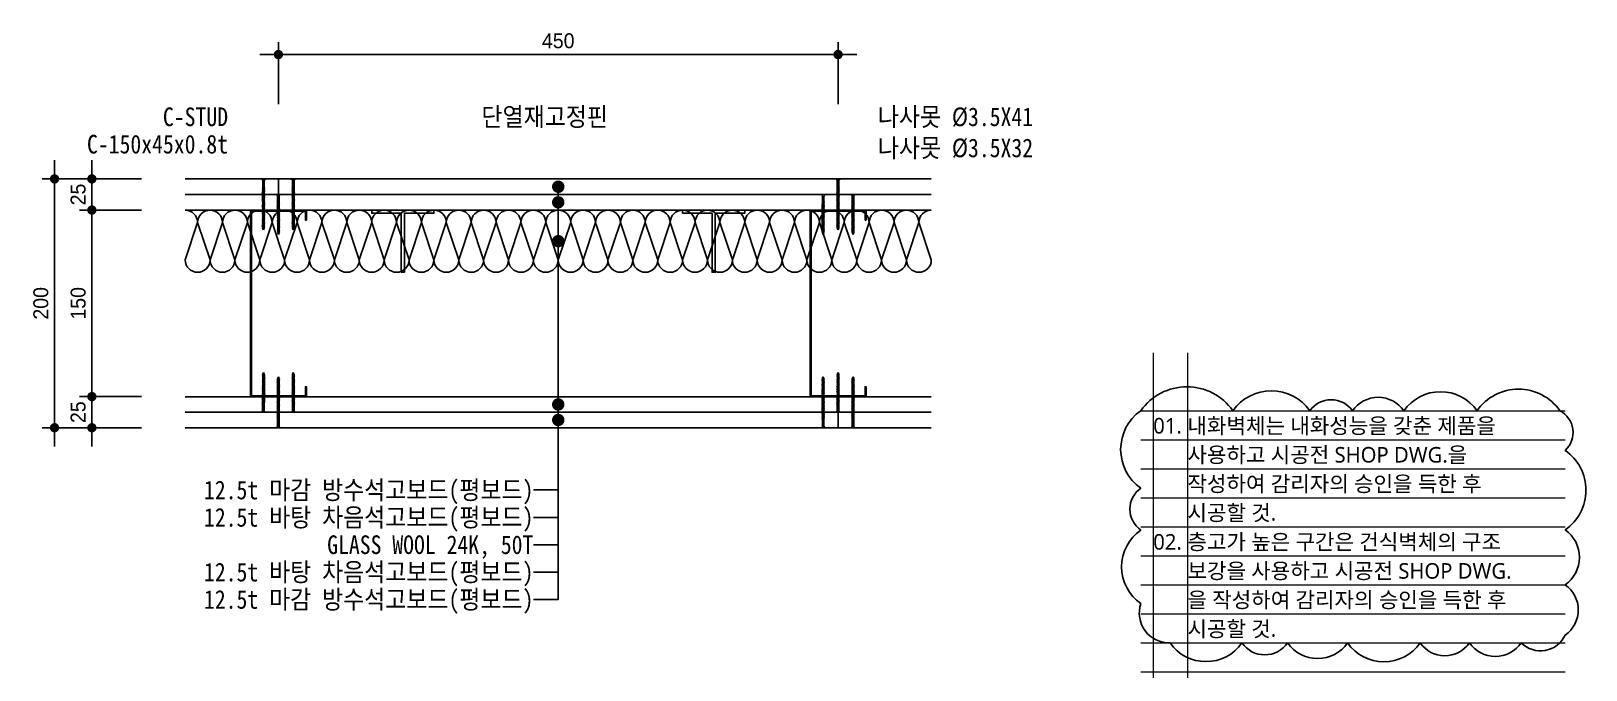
# Model space of a CAD drawing. Header units: millimetres. Extents: x 104 to 12536, y 73 to 2865.
# Drawn here: x 7086 to 8336, y 2301 to 2815 of the extents above; entities that cross this region are included whole.
import ezdxf
from ezdxf.enums import TextEntityAlignment as Align

# ---------------------------------------------------------------- set-up
doc = ezdxf.new("R2010")
doc.units = ezdxf.units.MM
doc.header["$LTSCALE"] = 5
doc.layers.add('A-XXXX-NPLT', color=144, linetype='Continuous', lineweight=15, plot=False)
doc.layers.add('A-XXXX-TXT2', color=3, linetype='Continuous', lineweight=25)
doc.layers.add('REV-202205', color=20, linetype='Continuous', lineweight=25)
for name, color, linetype in [('CHAN', 3, 'Continuous'), ('GB', 7, 'Continuous'), ('INSUL', 8, 'Continuous'), ('ITXT', 5, 'Continuous'), ('PIN', 4, 'Continuous'), ('RXDIM', 7, 'Continuous'), ('SCREW2', 8, 'Continuous'), ('TEXT', 7, 'Continuous')]:
    doc.layers.add(name, color=color, linetype=linetype)
doc.styles.add('CGS', font='')
doc.styles.add('RXHS', font='')
doc.styles.add('돋움체', font='')
doc.styles.add('맑은 고딕', font='malgun.ttf')
doc.styles.get('CGS').set_extended_font_data('Dotum')
doc.styles.get('RXHS').set_extended_font_data('DotumChe')
doc.styles.get('돋움체').set_extended_font_data('DotumChe')
doc.dimstyles.new('NDIM', dxfattribs={"dimscale": 5, "dimtxt": 2.4, "dimasz": 1, "dimexe": 2, "dimexo": 2, "dimgap": 1, "dimtad": 1, "dimtoh": 1, "dimdec": 0, "dimzin": 0, "dimdsep": 46, "dimtxsty": 'CGS', "dimblk1": 'DOTK', "dimblk2": 'DOTK', "dimsah": 1, "dimcen": 3, "dimclrt": 3, "dimadec": 0, "dimazin": 0, "dimtfac": 1.25, "dimtdec": 0, "dimtix": 1, "dimtmove": 2, "dimatfit": 3, "dimldrblk": 'DOTK', "dimfxl": 1, "dimtolj": 1, "dimtzin": 0, "dimarcsym": 0})

# ---------------------------------------------------------------- blocks, each defined once
blk = doc.blocks.new('나사못41')
at = {"layer": 'SCREW2'}
for p, q in [((2.2, 39.2), (0.6, 38.7)), ((0.6, 38.7), (0.9, 39.1)), ((0.6, 37.9), (0.9, 38.3)), ((2.3, 38.3), (0.6, 37.9)), ((2.5, 39.6), (0.9, 39.1)), ((0.9, 38.8), (0.9, 38.3)), ((2.5, 38.7), (0.9, 38.3)), ((0.9, 38), (0.9, 37.4)), ((2.5, 37.9), (0.9, 37.4)), ((1.6, 41), (1, 39.4)), ((1, 39.4), (1.6, 39.9)), ((1, 39.4), (1, 39.1)), ((1.6, 39.9), (1.6, 41)), ((2.3, 39.5), (1.6, 41)), ((2.2, 39.2), (2.5, 39.6)), ((2.2, 39.2), (2.2, 38.6)), ((2.2, 38.3), (2.2, 37.8)), ((2.3, 38.3), (2.5, 38.7)), ((2.3, 37.5), (2.5, 37.9)), ((2.3, 37.5), (0.6, 37)), ((0.6, 37), (0.9, 37.4)), ((2.2, 36.6), (0.6, 36.2)), ((0.6, 36.2), (0.9, 36.6)), ((2.2, 35.8), (0.6, 35.3)), ((0.6, 35.3), (0.9, 35.7)), ((0.6, 34.5), (0.9, 34.9)), ((2.3, 34.9), (0.6, 34.5)), ((2.3, 34.1), (0.6, 33.7)), ((0.6, 33.7), (0.9, 34)), ((0.6, 32.8), (0.9, 33.2)), ((2.2, 33.2), (0.6, 32.8)), ((2.2, 32.4), (0.6, 32)), ((0.6, 32), (0.9, 32.3)), ((2.3, 31.5), (0.6, 31.1)), ((0.6, 31.1), (0.9, 31.5)), ((2.3, 30.7), (0.6, 30.3)), ((0.6, 30.3), (0.9, 30.6)), ((2.3, 29.8), (0.6, 29.4)), ((0.6, 29.4), (0.9, 29.8)), ((0.6, 28.6), (0.9, 29)), ((2.3, 29), (0.6, 28.6)), ((2.3, 28.2), (0.6, 27.7)), ((0.6, 27.7), (0.9, 28.1)), ((0.6, 26.9), (0.9, 27.3)), ((2.3, 27.3), (0.6, 26.9)), ((2.3, 26.5), (0.6, 26)), ((0.6, 26), (0.9, 26.4)), ((0.6, 25.2), (0.9, 25.6)), ((2.3, 25.6), (0.6, 25.2)), ((0.9, 37.1), (0.9, 36.6)), ((2.5, 37), (0.9, 36.6)), ((0.9, 36.3), (0.9, 35.7)), ((2.5, 36.2), (0.9, 35.7)), ((0.9, 35.4), (0.9, 34.9)), ((2.5, 35.3), (0.9, 34.9)), ((0.9, 34.6), (0.9, 34)), ((2.5, 34.5), (0.9, 34)), ((0.9, 33.7), (0.9, 33.2)), ((2.5, 33.6), (0.9, 33.2)), ((0.9, 32.9), (0.9, 32.3)), ((2.5, 32.8), (0.9, 32.3)), ((0.9, 32), (0.9, 31.5)), ((2.5, 31.9), (0.9, 31.5)), ((0.9, 31.2), (0.9, 30.6)), ((2.5, 31.1), (0.9, 30.6)), ((0.9, 30.3), (0.9, 29.8)), ((2.5, 30.2), (0.9, 29.8)), ((0.9, 29.5), (0.9, 29)), ((2.5, 29.4), (0.9, 29)), ((0.9, 28.6), (0.9, 28.1)), ((2.5, 28.5), (0.9, 28.1)), ((0.9, 27.8), (0.9, 27.3)), ((2.5, 27.7), (0.9, 27.3)), ((0.9, 27), (0.9, 26.4)), ((2.5, 26.8), (0.9, 26.4)), ((0.9, 26.1), (0.9, 25.6)), ((2.5, 26), (0.9, 25.6)), ((0.9, 25.3), (0.9, 24.7)), ((2.5, 25.1), (0.9, 24.7)), ((2.2, 37.5), (2.2, 36.9)), ((2.2, 36.6), (2.5, 37)), ((2.2, 36.6), (2.2, 36.1)), ((2.2, 35.8), (2.5, 36.2)), ((2.2, 35.8), (2.2, 35.2)), ((2.2, 34.9), (2.2, 34.4)), ((2.2, 34.1), (2.2, 33.5)), ((2.2, 33.2), (2.5, 33.6)), ((2.2, 33.2), (2.2, 32.7)), ((2.2, 32.4), (2.5, 32.8)), ((2.2, 32.4), (2.2, 31.8)), ((2.2, 31.5), (2.2, 31)), ((2.2, 30.7), (2.2, 30.2)), ((2.2, 29.8), (2.2, 29.3)), ((2.2, 29), (2.2, 28.5)), ((2.2, 28.1), (2.2, 27.6)), ((2.2, 27.3), (2.2, 26.8)), ((2.2, 26.5), (2.2, 25.9)), ((2.2, 25.6), (2.2, 25.1)), ((2.3, 34.9), (2.5, 35.3)), ((2.3, 34.1), (2.5, 34.5)), ((2.3, 31.5), (2.5, 31.9)), ((2.3, 30.7), (2.5, 31.1)), ((2.3, 29.8), (2.5, 30.2)), ((2.3, 29), (2.5, 29.4)), ((2.3, 28.2), (2.5, 28.5)), ((2.3, 27.3), (2.5, 27.7)), ((2.3, 26.5), (2.5, 26.8)), ((2.3, 25.6), (2.5, 26)), ((2.3, 24.8), (2.5, 25.1)), ((2.3, 24.8), (0.6, 24.3)), ((0.6, 24.3), (0.9, 24.7)), ((0.6, 23.5), (0.9, 23.9)), ((2.3, 23.9), (0.6, 23.5)), ((2.3, 23.1), (0.6, 22.6)), ((0.6, 22.6), (0.9, 23)), ((2.3, 22.2), (0.6, 21.8)), ((0.6, 21.8), (0.9, 22.2)), ((2.3, 21.4), (0.6, 20.9)), ((0.6, 20.9), (0.9, 21.3)), ((2.3, 20.5), (0.6, 20.1)), ((0.6, 20.1), (0.9, 20.5)), ((2.3, 19.7), (0.6, 19.2)), ((0.6, 19.2), (0.9, 19.6)), ((2.3, 18.8), (0.6, 18.4)), ((0.6, 18.4), (0.9, 18.8)), ((2.3, 18), (0.6, 17.6)), ((0.6, 17.6), (0.9, 17.9)), ((0.6, 16.7), (0.9, 17.1)), ((2.3, 17.1), (0.6, 16.7)), ((2.3, 16.3), (0.6, 15.9)), ((0.6, 15.9), (0.9, 16.2)), ((0.6, 15), (0.9, 15.4)), ((2.3, 15.4), (0.6, 15)), ((2.3, 14.6), (0.6, 14.2)), ((0.6, 14.2), (0.9, 14.5)), ((0.6, 13.3), (0.9, 13.7)), ((2.3, 13.7), (0.6, 13.3)), ((0.6, 12.5), (0.9, 12.9)), ((2.3, 12.9), (0.6, 12.5)), ((0.9, 24.4), (0.9, 23.9)), ((2.5, 24.3), (0.9, 23.9)), ((0.9, 23.6), (0.9, 23)), ((2.5, 23.5), (0.9, 23)), ((0.9, 22.7), (0.9, 22.2)), ((2.5, 22.6), (0.9, 22.2)), ((0.9, 21.9), (0.9, 21.3)), ((2.5, 21.8), (0.9, 21.3)), ((0.9, 21), (0.9, 20.5)), ((2.5, 20.9), (0.9, 20.5)), ((0.9, 20.2), (0.9, 19.6)), ((2.5, 20.1), (0.9, 19.6)), ((0.9, 19.3), (0.9, 18.8)), ((2.5, 19.2), (0.9, 18.8)), ((0.9, 18.5), (0.9, 17.9)), ((0.9, 18.5), (0.9, 17.9)), ((2.5, 18.4), (0.9, 17.9)), ((0.9, 17.6), (0.9, 17.1)), ((2.5, 17.5), (0.9, 17.1)), ((0.9, 16.8), (0.9, 16.2)), ((2.5, 16.7), (0.9, 16.2)), ((0.9, 15.9), (0.9, 15.4)), ((2.5, 15.8), (0.9, 15.4)), ((0.9, 15.1), (0.9, 14.5)), ((2.5, 15), (0.9, 14.5)), ((0.9, 14.2), (0.9, 13.7)), ((2.5, 14.1), (0.9, 13.7)), ((0.9, 13.4), (0.9, 12.9)), ((2.6, 13.3), (0.9, 12.9)), ((0.9, 12.5), (0.9, 12)), ((2.2, 24.8), (2.2, 24.2)), ((2.2, 23.9), (2.2, 23.4)), ((2.2, 23.1), (2.2, 20.5)), ((2.2, 21.4), (2.2, 20.8)), ((2.2, 20.5), (2.2, 20)), ((2.2, 19.7), (2.2, 19.1)), ((2.2, 18.8), (2.2, 18.3)), ((2.2, 18), (2.2, 17.4)), ((2.2, 17.1), (2.2, 16.6)), ((2.3, 23.9), (2.5, 24.3)), ((2.3, 23.1), (2.5, 23.5)), ((2.3, 22.2), (2.5, 22.6)), ((2.3, 21.4), (2.5, 21.8)), ((2.3, 20.5), (2.5, 20.9)), ((2.3, 19.7), (2.5, 20.1)), ((2.3, 18.8), (2.5, 19.2)), ((2.3, 18), (2.5, 18.4)), ((2.3, 17.1), (2.5, 17.5)), ((2.3, 16.3), (2.5, 16.7)), ((2.3, 16.3), (2.3, 15.7)), ((2.3, 15.4), (2.5, 15.8)), ((2.3, 15.4), (2.3, 14.9)), ((2.3, 14.6), (2.5, 15)), ((2.3, 14.6), (2.3, 14.1)), ((2.3, 13.7), (2.5, 14.1)), ((2.3, 13.7), (2.3, 13.2)), ((2.3, 12.9), (2.6, 13.3)), ((2.3, 12.9), (2.3, 12.4)), ((2.3, 12.1), (0.6, 11.6)), ((0.6, 11.6), (0.9, 12)), ((2.3, 11.2), (0.6, 10.8)), ((0.6, 10.8), (0.9, 11.2)), ((2.3, 10.4), (0.6, 9.9)), ((0.6, 9.9), (0.9, 10.3)), ((2.3, 9.5), (0.6, 9.1)), ((0.6, 9.1), (0.9, 9.5)), ((2.3, 8.7), (0.6, 8.3)), ((0.6, 8.3), (0.9, 8.7)), ((2.3, 7.9), (0.6, 7.5)), ((0.6, 7.5), (0.9, 7.8)), ((2.3, 7.1), (0.6, 6.6)), ((0.6, 6.6), (0.9, 7)), ((2.5, 12.4), (0.9, 12)), ((0.9, 11.7), (0.9, 10.3)), ((2.6, 11.6), (0.9, 11.2)), ((2.6, 10.8), (0.9, 10.3)), ((0.9, 10), (0.9, 9.5)), ((2.6, 9.9), (0.9, 9.5)), ((0.9, 9.2), (0.9, 8.7)), ((2.6, 9.1), (0.9, 8.7)), ((0.9, 8.4), (0.9, 7.8)), ((2.6, 8.3), (0.9, 7.8)), ((0.9, 7.5), (0.9, 7)), ((2.6, 7.4), (0.9, 7)), ((0.9, 6.7), (0.9, 1.2)), ((1.5, 0.5), (1.5, 0.7)), ((1.6, 0.7), (1.6, 0.7)), ((1.6, 0.5), (1.6, 0.7)), ((2.1, 0), (3.2, 0)), ((2.2, 11.2), (2.2, 10.7)), ((2.2, 10.4), (2.2, 9.8)), ((2.2, 9.5), (2.2, 9)), ((2.2, 8.7), (2.2, 8.2)), ((2.2, 7.9), (2.2, 7.4)), ((2.2, 7.1), (2.2, 1.2)), ((2.3, 12.1), (2.5, 12.4)), ((2.3, 12.1), (2.3, 11.5)), ((2.3, 11.2), (2.6, 11.6)), ((2.3, 10.4), (2.6, 10.8)), ((2.3, 9.5), (2.6, 9.9)), ((2.3, 8.7), (2.6, 9.1)), ((2.3, 7.9), (2.6, 8.3)), ((2.3, 7.1), (2.6, 7.4)), ((0, 0), (1.1, 0))]:
    blk.add_line(p, q, dxfattribs=at)
for centre, radius, start, end in [((-0.5, 1.4), 1.43, 288.6613, 353.4469), ((1.1, 0.5), 0.473, 267.5265, 0.9138), ((1.6, -2), 2.05, 80.2866, 99.7134), ((1.6, 0.7), 0.033, 90, 180), ((1.6, 0.7), 0.033, 0, 90), ((2.1, 0.5), 0.473, 179.0862, 272.4735), ((3.6, 1.3), 1.4, 185.7298, 251.659)]:
    blk.add_arc(centre, radius, start, end, dxfattribs=at)
blk = doc.blocks.new('나사못32')
at = {"layer": 'SCREW2'}
for p, q in [((2.2, 30.2), (0.6, 29.7)), ((0.6, 29.7), (0.9, 30.1)), ((0.6, 28.9), (0.9, 29.3)), ((2.2, 29.3), (0.6, 28.9)), ((2.2, 28.5), (0.6, 28)), ((0.6, 28), (0.9, 28.4)), ((2.2, 27.6), (0.6, 27.2)), ((0.6, 27.2), (0.9, 27.6)), ((2.2, 26.8), (0.6, 26.3)), ((0.6, 26.3), (0.9, 26.7)), ((0.6, 25.5), (0.9, 25.9)), ((2.2, 25.9), (0.6, 25.5)), ((2.2, 25.1), (0.6, 24.7)), ((0.6, 24.7), (0.9, 25)), ((2.5, 30.6), (0.9, 30.1)), ((0.9, 29.8), (0.9, 29.3)), ((2.5, 29.7), (0.9, 29.3)), ((0.9, 29), (0.9, 28.4)), ((2.5, 28.9), (0.9, 28.4)), ((0.9, 28.1), (0.9, 27.6)), ((2.5, 28), (0.9, 27.6)), ((0.9, 27.3), (0.9, 26.7)), ((2.5, 27.2), (0.9, 26.7)), ((0.9, 26.4), (0.9, 25.9)), ((2.5, 26.3), (0.9, 25.9)), ((0.9, 25.6), (0.9, 25)), ((2.5, 25.5), (0.9, 25)), ((1.6, 32), (1, 30.4)), ((1, 30.4), (1.6, 30.9)), ((1, 30.4), (1, 30.1)), ((1.6, 30.9), (1.6, 32)), ((2.3, 30.4), (1.6, 32)), ((2.2, 30.2), (2.5, 30.6)), ((2.2, 30.2), (2.2, 29.6)), ((2.2, 29.3), (2.5, 29.7)), ((2.2, 29.3), (2.2, 28.8)), ((2.2, 28.5), (2.5, 28.9)), ((2.2, 28.5), (2.2, 27.9)), ((2.2, 27.6), (2.5, 28)), ((2.2, 27.6), (2.2, 27.1)), ((2.2, 26.8), (2.5, 27.2)), ((2.2, 26.8), (2.2, 26.2)), ((2.2, 25.9), (2.5, 26.3)), ((2.2, 25.9), (2.2, 25.4)), ((2.2, 25.1), (2.5, 25.5)), ((2.2, 25.1), (2.2, 24.5)), ((0.6, 23.8), (0.9, 24.2)), ((2.2, 24.2), (0.6, 23.8)), ((2.2, 23.4), (0.6, 23)), ((0.6, 23), (0.9, 23.3)), ((2.2, 22.5), (0.6, 22.1)), ((0.6, 22.1), (0.9, 22.5)), ((2.2, 21.7), (0.6, 21.3)), ((0.6, 21.3), (0.9, 21.6)), ((2.3, 20.8), (0.6, 20.4)), ((0.6, 20.4), (0.9, 20.8)), ((0.6, 19.6), (0.9, 20)), ((2.2, 20), (0.6, 19.6)), ((2.2, 19.2), (0.6, 18.7)), ((0.6, 18.7), (0.9, 19.1)), ((0.6, 17.9), (0.9, 18.3)), ((2.3, 18.3), (0.6, 17.9)), ((2.2, 17.5), (0.6, 17)), ((0.6, 17), (0.9, 17.4)), ((2.3, 16.7), (0.6, 16.3)), ((0.6, 16.3), (0.9, 16.7)), ((0.6, 15.5), (0.9, 15.9)), ((2.2, 15.9), (0.6, 15.5)), ((2.3, 15.1), (0.6, 14.6)), ((0.6, 14.6), (0.9, 15)), ((2.3, 14.2), (0.6, 13.8)), ((0.6, 13.8), (0.9, 14.2)), ((2.2, 13.4), (0.6, 12.9)), ((0.6, 12.9), (0.9, 13.3)), ((2.3, 12.5), (0.6, 12.1)), ((0.9, 24.7), (0.9, 24.2)), ((2.5, 24.6), (0.9, 24.2)), ((0.9, 23.9), (0.9, 23.3)), ((2.5, 23.8), (0.9, 23.3)), ((0.9, 23), (0.9, 22.5)), ((2.5, 22.9), (0.9, 22.5)), ((0.9, 22.2), (0.9, 21.6)), ((2.5, 22.1), (0.9, 21.6)), ((0.9, 21.3), (0.9, 20.8)), ((2.5, 21.2), (0.9, 20.8)), ((0.9, 20.5), (0.9, 20)), ((2.5, 20.4), (0.9, 20)), ((0.9, 19.6), (0.9, 19.1)), ((2.5, 19.5), (0.9, 19.1)), ((0.9, 18.8), (0.9, 18.3)), ((2.5, 18.7), (0.9, 18.3)), ((0.9, 18), (0.9, 17.4)), ((2.5, 17.8), (0.9, 17.4)), ((0.9, 17.5), (0.9, 16.9)), ((0.9, 17.2), (0.9, 16.7)), ((2.5, 17.1), (0.9, 16.7)), ((0.9, 16.4), (0.9, 15.9)), ((2.5, 16.3), (0.9, 15.9)), ((0.9, 15.6), (0.9, 15)), ((2.5, 15.4), (0.9, 15)), ((0.9, 14.7), (0.9, 14.2)), ((2.5, 14.6), (0.9, 14.2)), ((0.9, 13.9), (0.9, 13.3)), ((2.5, 13.7), (0.9, 13.3)), ((0.9, 13), (0.9, 12.5)), ((2.5, 12.9), (0.9, 12.5)), ((2.2, 24.2), (2.5, 24.6)), ((2.2, 24.2), (2.2, 23.7)), ((2.2, 23.4), (2.5, 23.8)), ((2.2, 23.4), (2.2, 22.8)), ((2.2, 22.5), (2.5, 22.9)), ((2.2, 22.5), (2.2, 22)), ((2.2, 21.7), (2.5, 22.1)), ((2.2, 21.7), (2.2, 21.2)), ((2.2, 20.8), (2.2, 20.3)), ((2.2, 20), (2.5, 20.4)), ((2.2, 20), (2.2, 19.5)), ((2.2, 19.2), (2.5, 19.5)), ((2.2, 19.1), (2.2, 18.6)), ((2.2, 18.3), (2.2, 17.8)), ((2.2, 17.5), (2.5, 17.8)), ((2.2, 17.5), (2.2, 17)), ((2.2, 16.7), (2.2, 16.5)), ((2.2, 16.7), (2.2, 15.9)), ((2.2, 15.9), (2.5, 16.3)), ((2.2, 15.9), (2.2, 15.4)), ((2.2, 15.1), (2.2, 14.5)), ((2.2, 14.2), (2.2, 13.7)), ((2.2, 13.4), (2.5, 13.7)), ((2.2, 13.4), (2.2, 12.8)), ((2.2, 12.5), (2.2, 12)), ((2.3, 20.8), (2.5, 21.2)), ((2.3, 18.3), (2.5, 18.7)), ((2.3, 16.7), (2.5, 17.1)), ((2.3, 15.1), (2.5, 15.4)), ((2.3, 14.2), (2.5, 14.6)), ((2.3, 12.5), (2.5, 12.9)), ((0, 0), (1.1, 0)), ((0.6, 12.1), (0.9, 12.5)), ((2.3, 11.7), (0.6, 11.2)), ((0.6, 11.2), (0.9, 11.6)), ((0.6, 10.4), (0.9, 10.8)), ((2.3, 10.8), (0.6, 10.4)), ((2.3, 10), (0.7, 9.5)), ((0.7, 9.5), (0.9, 9.9)), ((0.7, 8.7), (0.9, 9.1)), ((2.3, 9.1), (0.7, 8.7)), ((2.3, 8.3), (0.7, 7.9)), ((0.7, 7.9), (0.9, 8.2)), ((2.3, 7.4), (0.7, 7)), ((0.7, 7), (1, 7.4)), ((2.3, 6.6), (0.7, 6.2)), ((0.7, 6.2), (1, 6.5)), ((0.7, 5.3), (1, 5.7)), ((2.3, 5.7), (0.7, 5.3)), ((0.9, 12.2), (0.9, 11.6)), ((2.5, 12.1), (0.9, 11.6)), ((0.9, 11.3), (0.9, 10.8)), ((2.5, 11.2), (0.9, 10.8)), ((0.9, 10.5), (0.9, 9.9)), ((2.6, 10.4), (0.9, 9.9)), ((0.9, 9.6), (0.9, 9.1)), ((2.6, 9.5), (0.9, 9.1)), ((0.9, 8.8), (0.9, 8.2)), ((2.6, 8.7), (0.9, 8.2)), ((1, 7.9), (1, 7.4)), ((2.6, 7.8), (1, 7.4)), ((1, 7.1), (1, 6.5)), ((2.6, 7), (1, 6.5)), ((1, 6.2), (1, 5.7)), ((2.6, 6.1), (1, 5.7)), ((1, 5.4), (1, 1.2)), ((1.6, 0.5), (1.6, 0.7)), ((1.6, 0.7), (1.6, 0.7)), ((1.7, 0.5), (1.7, 0.7)), ((2.3, 11.7), (2.5, 12.1)), ((2.3, 11.7), (2.3, 11.1)), ((2.3, 10.8), (2.5, 11.2)), ((2.3, 10.8), (2.3, 10.3)), ((2.3, 10), (2.6, 10.4)), ((2.3, 10), (2.3, 9.4)), ((2.3, 9.1), (2.6, 9.5)), ((2.3, 9.1), (2.3, 8.6)), ((2.3, 8.3), (2.6, 8.7)), ((2.3, 8.3), (2.3, 7.7)), ((2.3, 7.4), (2.6, 7.8)), ((2.3, 7.4), (2.3, 6.9)), ((2.3, 6.6), (2.6, 7)), ((2.3, 6.6), (2.3, 6.1)), ((2.3, 5.7), (2.6, 6.1)), ((2.3, 5.7), (2.3, 1.2)), ((2.1, 0), (3.2, 0))]:
    blk.add_line(p, q, dxfattribs=at)
for centre, radius, start, end in [((-0.4, 1.3), 1.4, 288.341, 354.2702), ((1.1, 0.5), 0.473, 267.5265, 0.9138), ((1.6, -2), 2.05, 80.2866, 99.7134), ((1.6, 0.7), 0.033, 360, 90), ((1.6, 0.7), 0.033, 90, 180), ((2.1, 0.5), 0.473, 179.0862, 272.4735), ((3.7, 1.3), 1.4, 185.7298, 251.659)]:
    blk.add_arc(centre, radius, start, end, dxfattribs=at)
blk = doc.blocks.new('DOTK')
blk.add_line((-3, 0), (3, 0))
at = {"const_width": 0.75}
blk.add_lwpolyline([(-0.375, 0, 1), (0.375, 0, 1)], format="xyb", close=True, dxfattribs=at)
blk = doc.blocks.new('*D71')
at = {"layer": 'RXDIM', "color": 0, "lineweight": -2, "transparency": 16777216}
for p, q in [((7284.8, 2755.8), (7284.8, 2805.8)), ((7734.8, 2755.8), (7734.8, 2805.8)), ((7289.8, 2795.8), (7729.8, 2795.8))]:
    blk.add_line(p, q, dxfattribs=at)
at = {"layer": 'RXDIM', "color": 0, "lineweight": -2, "transparency": 16777216, "xscale": 5, "yscale": 5, "zscale": 5, "rotation": 180}
blk.add_blockref('DOTK', (7284.8, 2795.8), dxfattribs=at)
at = {"layer": 'RXDIM', "color": 0, "lineweight": -2, "transparency": 16777216, "xscale": 5, "yscale": 5, "zscale": 5}
blk.add_blockref('DOTK', (7734.8, 2795.8), dxfattribs=at)
at = {"layer": 'RXDIM', "color": 3, "transparency": 16777216, "insert": (7509.8, 2806.8), "char_height": 12, "attachment_point": 5, "style": 'CGS'}
blk.add_mtext('\\A1;450', dxfattribs=at)
blk = doc.blocks.new('*D72')
at = {"layer": 'RXDIM', "color": 0, "lineweight": -2, "transparency": 16777216}
for p, q in [((7174.8, 2695.8), (7094.8, 2695.8)), ((7104.8, 2690.8), (7104.8, 2500.8)), ((7174.8, 2495.8), (7094.8, 2495.8))]:
    blk.add_line(p, q, dxfattribs=at)
at = {"layer": 'RXDIM', "color": 0, "lineweight": -2, "transparency": 16777216, "xscale": 5, "yscale": 5, "zscale": 5}
for p, rotation in [((7104.8, 2695.8), 90), ((7104.8, 2495.8), 270)]:
    blk.add_blockref('DOTK', p, dxfattribs=dict(at, rotation=rotation))
at = {"layer": 'RXDIM', "color": 3, "transparency": 16777216, "insert": (7093.8, 2595.8), "char_height": 12, "attachment_point": 5, "rotation": 90, "style": 'CGS'}
blk.add_mtext('\\A1;200', dxfattribs=at)
blk = doc.blocks.new('*D73')
at = {"layer": 'RXDIM', "color": 0, "lineweight": -2, "transparency": 16777216}
for p, q in [((7134.8, 2700.8), (7134.8, 2705.8)), ((7174.8, 2695.8), (7124.8, 2695.8)), ((7134.8, 2695.8), (7134.8, 2670.8)), ((7174.8, 2670.8), (7124.8, 2670.8)), ((7134.8, 2665.8), (7134.8, 2660.8))]:
    blk.add_line(p, q, dxfattribs=at)
at = {"layer": 'RXDIM', "color": 0, "lineweight": -2, "transparency": 16777216, "xscale": 5, "yscale": 5, "zscale": 5}
for p, rotation in [((7134.8, 2695.8), 270), ((7134.8, 2670.8), 90)]:
    blk.add_blockref('DOTK', p, dxfattribs=dict(at, rotation=rotation))
at = {"layer": 'RXDIM', "color": 3, "transparency": 16777216, "insert": (7123.8, 2683.3), "char_height": 12, "attachment_point": 5, "rotation": 90, "style": 'CGS'}
blk.add_mtext('\\A1;25', dxfattribs=at)
blk = doc.blocks.new('*D74')
at = {"layer": 'RXDIM', "color": 0, "lineweight": -2, "transparency": 16777216}
for p, q in [((7174.8, 2670.8), (7124.8, 2670.8)), ((7134.8, 2665.8), (7134.8, 2525.8)), ((7174.8, 2520.8), (7124.8, 2520.8))]:
    blk.add_line(p, q, dxfattribs=at)
at = {"layer": 'RXDIM', "color": 0, "lineweight": -2, "transparency": 16777216, "xscale": 5, "yscale": 5, "zscale": 5}
for p, rotation in [((7134.8, 2670.8), 90), ((7134.8, 2520.8), 270)]:
    blk.add_blockref('DOTK', p, dxfattribs=dict(at, rotation=rotation))
at = {"layer": 'RXDIM', "color": 3, "transparency": 16777216, "insert": (7123.8, 2595.8), "char_height": 12, "attachment_point": 5, "rotation": 90, "style": 'CGS'}
blk.add_mtext('\\A1;150', dxfattribs=at)
blk = doc.blocks.new('*D75')
at = {"layer": 'RXDIM', "color": 0, "lineweight": -2, "transparency": 16777216}
for p, q in [((7134.8, 2525.8), (7134.8, 2530.8)), ((7174.8, 2520.8), (7124.8, 2520.8)), ((7134.8, 2520.8), (7134.8, 2495.8)), ((7174.8, 2495.8), (7124.8, 2495.8)), ((7134.8, 2490.8), (7134.8, 2485.8))]:
    blk.add_line(p, q, dxfattribs=at)
at = {"layer": 'RXDIM', "color": 0, "lineweight": -2, "transparency": 16777216, "xscale": 5, "yscale": 5, "zscale": 5}
for p, rotation in [((7134.8, 2520.8), 270), ((7134.8, 2495.8), 90)]:
    blk.add_blockref('DOTK', p, dxfattribs=dict(at, rotation=rotation))
at = {"layer": 'RXDIM', "color": 3, "transparency": 16777216, "insert": (7123.8, 2508.3), "char_height": 12, "attachment_point": 5, "rotation": 90, "style": 'CGS'}
blk.add_mtext('\\A1;25', dxfattribs=at)
blk = doc.blocks.new('NOTE(220317)')
at = {"layer": 'A-XXXX-NPLT'}
for p, q in [((1010649.8, 179732.7), (1010649.8, 175412.7)), ((1010759.8, 179732.7), (1010759.8, 175412.7)), ((1010609.8, 179546.1), (1011974.8, 179546.1)), ((1010609.8, 179452.7), (1011974.8, 179452.7)), ((1010609.8, 179359.4), (1011974.8, 179359.4)), ((1010609.8, 179266.1), (1011974.8, 179266.1)), ((1010609.8, 179172.7), (1011974.8, 179172.7)), ((1010609.8, 179079.4), (1011974.8, 179079.4)), ((1010609.8, 178986.1), (1011974.8, 178986.1)), ((1010609.8, 178892.7), (1011974.8, 178892.7)), ((1010609.8, 178799.4), (1011974.8, 178799.4)), ((1010609.8, 178706.1), (1011974.8, 178706.1)), ((1010609.8, 178612.7), (1011974.8, 178612.7)), ((1010609.8, 178519.4), (1011974.8, 178519.4)), ((1010609.8, 178426.1), (1011974.8, 178426.1)), ((1010609.8, 178332.7), (1011974.8, 178332.7)), ((1010609.8, 178239.4), (1011974.8, 178239.4)), ((1010609.8, 178146.1), (1011974.8, 178146.1)), ((1010609.8, 178052.7), (1011974.8, 178052.7)), ((1010609.8, 177959.4), (1011974.8, 177959.4)), ((1010609.8, 177866.1), (1011974.8, 177866.1)), ((1010609.8, 177772.7), (1011974.8, 177772.7)), ((1010609.8, 177679.4), (1011974.8, 177679.4)), ((1010609.8, 177586.1), (1011974.8, 177586.1)), ((1010609.8, 177492.7), (1011974.8, 177492.7)), ((1010609.8, 177399.4), (1011974.8, 177399.4)), ((1010609.8, 177306.1), (1011974.8, 177306.1)), ((1010609.8, 177212.7), (1011974.8, 177212.7)), ((1010609.8, 177119.4), (1011974.8, 177119.4)), ((1010609.8, 177026.1), (1011974.8, 177026.1)), ((1010609.8, 176932.7), (1011974.8, 176932.7)), ((1010609.8, 176839.4), (1011974.8, 176839.4)), ((1010609.8, 176746.1), (1011974.8, 176746.1)), ((1010609.8, 176652.7), (1011974.8, 176652.7)), ((1010609.8, 176559.4), (1011974.8, 176559.4)), ((1010609.8, 176466.1), (1011974.8, 176466.1)), ((1010609.8, 176372.7), (1011974.8, 176372.7)), ((1010609.8, 176279.4), (1011974.8, 176279.4)), ((1010609.8, 176186.1), (1011974.8, 176186.1)), ((1010609.8, 176092.7), (1011974.8, 176092.7)), ((1010609.8, 175999.4), (1011974.8, 175999.4)), ((1010609.8, 175906.1), (1011974.8, 175906.1)), ((1010609.8, 175812.7), (1011974.8, 175812.7)), ((1010609.8, 175719.4), (1011974.8, 175719.4)), ((1010609.8, 175626.1), (1011974.8, 175626.1)), ((1010609.8, 175532.7), (1011974.8, 175532.7)), ((1010609.8, 175439.4), (1011974.8, 175439.4))]:
    blk.add_line(p, q, dxfattribs=at)
blk = doc.blocks.new('NOTE_건식벽체 마감상세도')
for points in [[(7576.5, 3385.6), (8209, 3385.6)], [(7631.5, 3385.6), (7631.5, 3105.6)], [(8026.5, 3385.6), (8026.5, 2965.6)], [(7631.5, 3338.9), (8209, 3338.9)], [(7801.5, 3338.9), (7801.5, 3245.6)], [(7801.5, 3292.3), (8209, 3292.3)], [(7576.5, 3245.6), (8209, 3245.6)], [(7631.5, 3198.9), (8209, 3198.9)], [(7801.5, 3198.9), (7801.5, 3105.6)], [(7801.5, 3152.3), (8209, 3152.3)], [(7576.5, 3105.6), (8209, 3105.6)], [(7576.5, 3058.9), (8209, 3058.9)], [(7576.5, 3012.3), (8209, 3012.3)], [(7576.5, 2965.6), (8209, 2965.6)]]:
    blk.add_lwpolyline(points)
at = {"layer": 'A-XXXX-TXT2', "style": '맑은 고딕'}
for s, p in [('01.', (7576.5, 4994.8)), ('내화벽체는 내화성능을 갖춘 제품을', (7631.5, 4994.8)), ('사용하고 시공전 SHOP DWG.을', (7631.5, 4948.1)), ('작성하여 감리자의 승인을 득한 후 ', (7631.5, 4901.4)), ('시공할 것. ', (7631.5, 4854.8)), ('02.', (7576.5, 4808.1)), ('층고가 높은 구간은 건식벽체의 구조', (7631.5, 4808.1)), ('보강을 사용하고 시공전 SHOP DWG.', (7631.5, 4761.4)), ('을 작성하여 감리자의 승인을 득한 후 ', (7631.5, 4714.8)), ('시공할 것. ', (7631.5, 4668.1)), ('※', (7576.5, 3453.9)), ('내화구조 성능기준', (7631.5, 3453.9)), ('산업시설| 층수:9층, 최고높이:50m초과', (7631.5, 3407.2))]:
    blk.add_text(s, height=25, dxfattribs=at).set_placement(p, align=Align.MIDDLE_LEFT)
at = {"layer": 'A-XXXX-TXT2', "style": '돋움체'}
for s, height, p in [('내력벽', 25, (7813.7, 3361.4)), ('2시간', 25, (8126.5, 3363.9)), ('연소우려가', 16, (7914, 3327.6)), ('1.5시간', 25, (8126.5, 3317.3)), ('비내력', 25, (7716.5, 3292.3)), ('있는부분 (가)', 16, (7914, 3303.6)), ('연소우려가', 16, (7914, 3280.9)), ('0.5시간', 25, (8126.5, 3270.6)), ('없는부분 (나)', 16, (7914, 3256.9)), ('내력벽', 25, (7829, 3222.3)), ('2시간', 25, (8126.5, 3223.9)), ('간막이벽 (다)', 20, (7914, 3175.6)), ('1.5시간', 25, (8126.5, 3177.3)), ('비내력', 25, (7716.1, 3152.3)), ('내부벽 (라)', 20, (7914, 3128.9)), ('1.5시간', 25, (8126.5, 3130.6)), ('보 · 기둥', 25, (7801.5, 3082.3)), ('3시간', 25, (8126.5, 3083.9)), ('바   닥', 25, (7801.5, 3035.6)), ('2시간', 25, (8126.5, 3037.3)), ('지붕틀', 25, (7801.5, 2988.9)), ('1시간', 25, (8126.5, 2990.6))]:
    blk.add_text(s, height=height, dxfattribs=at).set_placement(p, align=Align.MIDDLE_CENTER)
at = {"layer": 'A-XXXX-TXT2', "char_height": 25, "attachment_point": 5, "style": '맑은 고딕'}
for s, width, insert in [('{\\fDotumChe|b0|i0|c129|p49;외\\P벽}', 24.9, (7604, 3315.1)), ('{\\fDotumChe|b0|i0|c129|p49;내벽}', 25, (7604, 3175.6))]:
    blk.add_mtext_dynamic_manual_height_columns(s, width=width, gutter_width=125, heights=[0], dxfattribs=dict(at, insert=insert))

msp = doc.modelspace()

# ---------------------------------------------------------------- linework, layer by layer
at = {"layer": 'CHAN'}
for points in [[(7307.31, 2670.76), (7262.31, 2670.76), (7262.31, 2520.76), (7307.31, 2520.76), (7307.31, 2528.76), (7306.51, 2528.76), (7306.51, 2521.56), (7263.11, 2521.56), (7263.11, 2669.96), (7306.51, 2669.96), (7306.51, 2662.76), (7307.31, 2662.76), (7307.31, 2670.76), (7307.31, 2669.96)], [(7757.31, 2670.76), (7712.31, 2670.76), (7712.31, 2520.76), (7757.31, 2520.76), (7757.31, 2528.76), (7756.51, 2528.76), (7756.51, 2521.56), (7713.11, 2521.56), (7713.11, 2669.96), (7756.51, 2669.96), (7756.51, 2662.76), (7757.31, 2662.76), (7757.31, 2670.76), (7757.31, 2669.96)]]:
    msp.add_lwpolyline(points, dxfattribs=at)
at = {"layer": 'GB'}
for p, q in [((7809.81, 2695.76), (7209.81, 2695.76)), ((7284.81, 2695.76), (7284.81, 2683.26)), ((7809.81, 2683.26), (7209.81, 2683.26)), ((7734.81, 2683.26), (7734.81, 2670.76)), ((7734.81, 2683.26), (7734.81, 2670.76)), ((7809.81, 2670.76), (7209.81, 2670.76)), ((7809.81, 2520.76), (7209.81, 2520.76)), ((7284.81, 2508.26), (7284.81, 2520.76)), ((7284.81, 2508.26), (7284.81, 2520.76)), ((7809.81, 2508.26), (7209.81, 2508.26)), ((7734.81, 2508.26), (7734.81, 2495.76)), ((7809.81, 2495.76), (7209.81, 2495.76))]:
    msp.add_line(p, q, dxfattribs=at)
at = {"layer": 'INSUL'}
msp.add_lwpolyline([(7809.81, 2670.76, 0.4142136), (7799.81, 2660.76), (7809.81, 2630.76, -1), (7789.81, 2630.76), (7799.81, 2660.76, 1), (7779.81, 2660.76), (7789.81, 2630.76, -1), (7769.81, 2630.76), (7779.81, 2660.76, 1), (7759.81, 2660.76), (7769.81, 2630.76, -1), (7749.81, 2630.76), (7759.81, 2660.76, 1), (7739.81, 2660.76), (7749.81, 2630.76, -1), (7729.81, 2630.76), (7739.81, 2660.76, 1), (7719.81, 2660.76), (7729.81, 2630.76, -1), (7709.81, 2630.76), (7719.81, 2660.76, 1), (7699.81, 2660.76), (7709.81, 2630.76, -1), (7689.81, 2630.76), (7699.81, 2660.76, 1), (7679.81, 2660.76), (7689.81, 2630.76, -1), (7669.81, 2630.76), (7679.81, 2660.76, 1), (7659.81, 2660.76), (7669.81, 2630.76, -1), (7649.81, 2630.76), (7659.81, 2660.76, 1), (7639.81, 2660.76), (7649.81, 2630.76, -1), (7629.81, 2630.76), (7639.81, 2660.76, 1), (7619.81, 2660.76), (7629.81, 2630.76, -1), (7609.81, 2630.76), (7599.81, 2660.76), (7589.81, 2630.76, 1), (7609.81, 2630.76), (7619.81, 2660.76, 1), (7599.81, 2660.76, 0.4142136), (7589.81, 2670.76, 0.4142136), (7579.81, 2660.76), (7589.81, 2630.76, -1), (7569.81, 2630.76), (7579.81, 2660.76, 1), (7559.81, 2660.76), (7569.81, 2630.76, -1), (7549.81, 2630.76), (7559.81, 2660.76, 1), (7539.81, 2660.76), (7549.81, 2630.76, -1), (7529.81, 2630.76), (7539.81, 2660.76, 1), (7519.81, 2660.76), (7529.81, 2630.76, -1), (7509.81, 2630.76), (7519.81, 2660.76, 1), (7499.81, 2660.76), (7509.81, 2630.76, -1), (7489.81, 2630.76), (7499.81, 2660.76, 1), (7479.81, 2660.76), (7489.81, 2630.76, -1), (7469.81, 2630.76), (7479.81, 2660.76, 1), (7459.81, 2660.76), (7469.81, 2630.76, -1), (7449.81, 2630.76), (7459.81, 2660.76, 1), (7439.81, 2660.76), (7449.81, 2630.76, -1), (7429.81, 2630.76), (7439.81, 2660.76, 1), (7419.81, 2660.76), (7429.81, 2630.76, -1), (7409.81, 2630.76), (7419.81, 2660.76, 1), (7399.81, 2660.76), (7409.81, 2630.76, -1), (7389.81, 2630.76), (7379.81, 2660.76), (7369.81, 2630.76, 1), (7389.81, 2630.76), (7399.81, 2660.76, 1), (7379.81, 2660.76, 0.4142136), (7369.81, 2670.76, 0.4142136), (7359.81, 2660.76), (7369.81, 2630.76, -1), (7349.81, 2630.76), (7359.81, 2660.76, 1), (7339.81, 2660.76), (7349.81, 2630.76, -1), (7329.81, 2630.76), (7339.81, 2660.76, 1), (7319.81, 2660.76), (7329.81, 2630.76, -1), (7309.81, 2630.76), (7319.81, 2660.76, 1), (7299.81, 2660.76), (7309.81, 2630.76, -1), (7289.81, 2630.76), (7299.81, 2660.76, 1), (7279.81, 2660.76), (7289.81, 2630.76, -1), (7269.81, 2630.76), (7279.81, 2660.76, 1), (7259.81, 2660.76), (7269.81, 2630.76, -1), (7249.81, 2630.76), (7259.81, 2660.76, 1), (7239.81, 2660.76), (7249.81, 2630.76, -1), (7229.81, 2630.76), (7239.81, 2660.76, 1), (7219.81, 2660.76), (7229.81, 2630.76, -1), (7209.81, 2630.76), (7219.81, 2660.76, 0.4142136), (7209.81, 2670.76, 0.5959588)], format="xyb", dxfattribs=at)
at = {"layer": 'ITXT'}
for points in [[(7264.31, 2670.76, 0, 8.33, 0), (7264.31, 2695.76, 0, 0, 0), (7264.31, 2745.76, 0, 0, 0), (7244.31, 2745.76, 0, 0, 0)], [(7384.81, 2670.76, 0, 8.33, 0), (7397.31, 2692.41, 0, 0, 0), (7428.11, 2745.76, 0, 0, 0), (7448.11, 2745.76, 0, 0, 0)], [(7734.81, 2695.76, 0, 8.33, 0), (7734.81, 2720.76, 0, 0, 0), (7734.81, 2745.76, 0, 0, 0), (7766.81, 2745.76, 0, 0, 0)], [(7746.81, 2683.26, 0, 8.33, 0), (7746.81, 2708.26, 0, 0, 0), (7746.81, 2720.76, 0, 0, 0), (7766.81, 2720.76, 0, 0, 0)]]:
    msp.add_lwpolyline(points, format="xyseb", dxfattribs=at)
for points in [[(7509.81, 2689.51), (7509.81, 2357.76), (7489.81, 2357.76)], [(7489.81, 2445.76), (7509.81, 2445.76)], [(7489.81, 2423.76), (7509.81, 2423.76)], [(7489.81, 2401.76), (7509.81, 2401.76)], [(7489.81, 2379.76), (7509.81, 2379.76)]]:
    msp.add_lwpolyline(points, dxfattribs=at)
at = {"layer": 'ITXT', "const_width": 5}
for points in [[(7512.31, 2689.51, -1), (7507.31, 2689.51, -1)], [(7512.31, 2677.01, -1), (7507.31, 2677.01, -1)], [(7512.31, 2645.76, -1), (7507.31, 2645.76, -1)], [(7512.31, 2514.51, -1), (7507.31, 2514.51, -1)], [(7512.31, 2502.01, -1), (7507.31, 2502.01, -1)]]:
    msp.add_lwpolyline(points, format="xyb", close=True, dxfattribs=at)
at = {"layer": 'PIN'}
for points in [[(7409.81, 2670.76), (7409.81, 2668.26), (7386.06, 2668.26), (7386.06, 2620.76), (7383.56, 2620.76), (7383.56, 2668.26), (7359.81, 2668.26), (7359.81, 2670.76), (7409.81, 2670.76)], [(7609.81, 2670.76), (7609.81, 2668.26), (7633.56, 2668.26), (7633.56, 2620.76), (7636.06, 2620.76), (7636.06, 2668.26), (7659.81, 2668.26), (7659.81, 2670.76), (7609.81, 2670.76)]]:
    msp.add_lwpolyline(points, dxfattribs=at)
at = {"layer": 'REV-202205'}
msp.add_lwpolyline([(7978.25, 2509.46, 0.5205671), (7978.25, 2447.2, 0.5205671), (7978.25, 2413.57, 0.5205671), (7978.25, 2354.39, 0.5205671), (8001.8, 2322.79, 0.5205671), (8059.54, 2322.79, 0.5205671), (8096.26, 2322.79, 0.5205671), (8144.55, 2322.79, 0.5205671), (8202.89, 2322.79, 0.5205671), (8242.43, 2322.79, 0.5205671), (8284.17, 2322.79, 0.5205671), (8319.5, 2329.14, 0.5205671), (8319.5, 2369.52, 0.5205671), (8319.5, 2413.64, 0.5205671), (8319.5, 2477.62, 0.5205671), (8315.26, 2509.46, 0.5205671), (8248.64, 2509.46, 0.5205671), (8189.85, 2509.46, 0.5205671), (8148.38, 2509.46, 0.5205671), (8114.2, 2509.46, 0.5205671), (8052.31, 2509.46, 0.5205671)], format="xyb", close=True, dxfattribs=at)

# ---------------------------------------------------------------- block references
for name, p, xscale, yscale, zscale in [('NOTE(220317)', (-244674.2, -42377.06), 0.2500000000000002, 0.2500000000000002, 0.2500000000000002), ('NOTE_건식벽체 마감상세도', (4200, 0), 0.5000000000000004, 0.5000000000000004, 0.5000000000000004)]:
    msp.add_blockref(name, p, dxfattribs=dict(xscale=xscale, yscale=yscale, zscale=zscale))
at = {"layer": 'SCREW2'}
for name, p, rotation in [('나사못41', (7274.36, 2695.77), 180.0000000017872), ('나사못41', (7736.4, 2695.76), 180.0000000017872), ('나사못32', (7286.43, 2683.26), 179.9999999999907), ('나사못32', (7748.43, 2683.26), 179.9999999999907)]:
    msp.add_blockref(name, p, dxfattribs=dict(at, rotation=rotation))
at = {"layer": 'SCREW2', "xscale": -1, "rotation": 180}
for name, p in [('나사못41', (7295.19, 2695.76)), ('나사못32', (7721.2, 2683.26))]:
    msp.add_blockref(name, p, dxfattribs=at)
at = {"layer": 'SCREW2', "xscale": -1}
for name, p in [('나사못32', (7274.39, 2508.26)), ('나사못32', (7736.43, 2508.26)), ('나사못41', (7724.4, 2495.76))]:
    msp.add_blockref(name, p, dxfattribs=at)
at = {"layer": 'SCREW2'}
for name, p in [('나사못32', (7295.16, 2508.26)), ('나사못41', (7283.19, 2495.76)), ('나사못41', (7745.23, 2495.76))]:
    msp.add_blockref(name, p, dxfattribs=at)

# ---------------------------------------------------------------- texts
at = {"layer": 'TEXT', "style": 'RXHS', "width": 0.9}
for s, p in [('C-STUD', (7244.31, 2745.76)), ('C-150x45x0.8t', (7244.31, 2723.76)), ('12.5t 마감 방수석고보드(평보드)', (7489.81, 2445.76)), ('12.5t 바탕 차음석고보드(평보드)', (7489.81, 2423.76)), ('GLASS WOOL 24K, 50T', (7489.81, 2401.76)), ('12.5t 바탕 차음석고보드(평보드)', (7489.81, 2379.76)), ('12.5t 마감 방수석고보드(평보드)', (7489.81, 2357.76))]:
    msp.add_text(s, height=15, dxfattribs=at).set_placement(p, align=Align.MIDDLE_RIGHT)
msp.add_text('단열재고정핀', height=15, rotation=360, dxfattribs=at).set_placement((7448.11, 2745.76), align=Align.MIDDLE_LEFT)
for s, p in [('나사못 Ø3.5X41', (7766.81, 2745.76)), ('나사못 Ø3.5X32', (7766.81, 2720.76))]:
    msp.add_text(s, height=15, dxfattribs=at).set_placement(p, align=Align.MIDDLE_LEFT)

# ---------------------------------------------------------------- dimensions: what is measured, and where the dimension line sits
at = {"layer": 'RXDIM'}
dim = msp.add_linear_dim(base=(7734.81, 2795.76), p1=(7284.81, 2745.76), p2=(7734.81, 2745.76), dimstyle='NDIM', dxfattribs=at)
dim.commit()
dim.dimension.update_dxf_attribs({"geometry": '*D71', "text_midpoint": (7509.81, 2806.77)})
for base, p1, p2, picture, middle in [((7104.81, 2495.76), (7184.81, 2695.76), (7184.81, 2495.76), '*D72', (7093.8, 2595.76)), ((7134.81, 2670.76), (7184.81, 2695.76), (7184.81, 2670.76), '*D73', (7123.8, 2683.26)), ((7134.81, 2520.76), (7184.81, 2670.76), (7184.81, 2520.76), '*D74', (7123.8, 2595.76)), ((7134.81, 2495.76), (7184.81, 2520.76), (7184.81, 2495.76), '*D75', (7123.8, 2508.26))]:
    dim = msp.add_linear_dim(base=base, p1=p1, p2=p2, angle=90, dimstyle='NDIM', dxfattribs=at)
    dim.commit()
    dim.dimension.update_dxf_attribs({"geometry": picture, "text_midpoint": middle})

doc.saveas('drawing.dxf')
